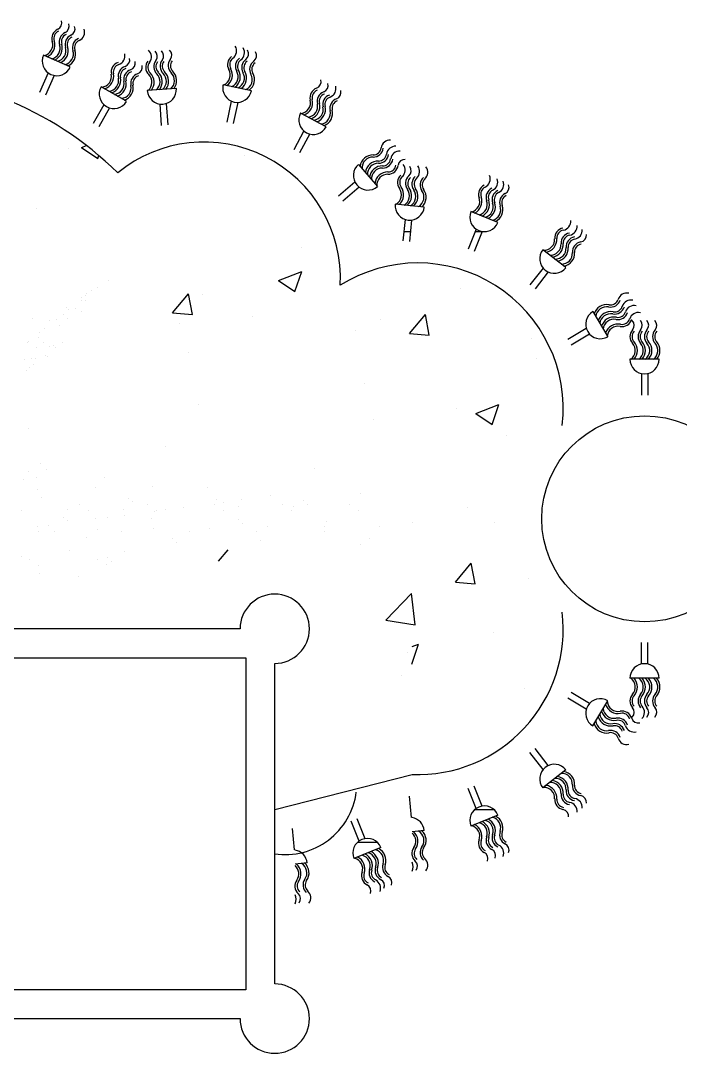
# Model space of a CAD drawing. Header units: inches. Extents: x 5.4 to 47.9, y 11.7 to 36.5.
# Drawn here: x 39.005 to 39.918, y 15.285 to 16.714 of the extents above; entities that cross this region are included whole.
import ezdxf

# ---------------------------------------------------------------- set-up
doc = ezdxf.new("R2010")
doc.units = ezdxf.units.IN
doc.header["$MEASUREMENT"] = 0
doc.layers.add('02', color=2, linetype='Continuous')

msp = doc.modelspace()

# ---------------------------------------------------------------- linework, layer by layer
at = {"layer": '02'}
for p, q in [((39.0736, 16.6501), (39.0367, 16.6665)), ((39.0432, 16.6421), (39.0311, 16.6149)), ((39.0515, 16.6385), (39.0393, 16.6112)), ((39.1515, 16.6026), (39.1166, 16.6228)), ((39.3248, 16.6171), (39.2853, 16.6255)), ((39.2207, 16.6203), (39.1805, 16.6175)), ((39.1205, 16.5978), (39.1056, 16.572)), ((39.1283, 16.5934), (39.1134, 16.5675)), ((39.1977, 16.5989), (39.1998, 16.5692)), ((39.2067, 16.5997), (39.2088, 16.5699)), ((39.2967, 16.603), (39.2906, 16.5738)), ((39.3056, 16.6012), (39.2994, 16.572)), ((39.4282, 16.5675), (39.3925, 16.5864)), ((39.3973, 16.5616), (39.3833, 16.5353)), ((39.4053, 16.5574), (39.3913, 16.5311)), ((39.0716, 16.5379), (39.0716, 16.5379)), ((39.0892, 16.5387), (39.0963, 16.5415)), ((39.0892, 16.5387), (39.112, 16.5234)), ((39.112, 16.5234), (39.1134, 16.5276)), ((39.3157, 16.5276), (39.3157, 16.5276)), ((39.4727, 16.5153), (39.499, 16.4847)), ((39.4679, 16.4908), (39.4453, 16.4713)), ((39.4737, 16.4839), (39.4512, 16.4645)), ((39.4121, 16.4662), (39.4121, 16.4662)), ((39.0271, 16.4547), (39.0271, 16.4547)), ((39.5639, 16.4561), (39.5237, 16.4603)), ((39.6658, 16.4349), (39.6283, 16.4501)), ((39.5375, 16.4391), (39.5343, 16.4095)), ((39.5464, 16.4382), (39.5433, 16.4085)), ((39.5357, 16.4225), (39.5448, 16.4225)), ((39.6357, 16.4258), (39.6245, 16.3982)), ((39.6441, 16.4226), (39.6329, 16.3949)), ((39.6344, 16.4225), (39.6499, 16.4225)), ((39.3939, 16.4007), (39.3939, 16.4007)), ((39.7598, 16.3724), (39.728, 16.3972)), ((39.3621, 16.3547), (39.3942, 16.3669)), ((39.3849, 16.3393), (39.3942, 16.3669)), ((39.7284, 16.3719), (39.7101, 16.3485)), ((39.7356, 16.3664), (39.7172, 16.3429)), ((39.1273, 16.355), (39.1273, 16.355)), ((39.3622, 16.3546), (39.3849, 16.3393)), ((39.4872, 16.3639), (39.4872, 16.3639)), ((39.0961, 16.3367), (39.0961, 16.3367)), ((39.1027, 16.3406), (39.1027, 16.3406)), ((39.1118, 16.3444), (39.1118, 16.3444)), ((39.2155, 16.3099), (39.2375, 16.3362)), ((39.2428, 16.3075), (39.2376, 16.3361)), ((39.6142, 16.3432), (39.6142, 16.3432)), ((39.0889, 16.3317), (39.0889, 16.3317)), ((39.0889, 16.3268), (39.0889, 16.3268)), ((39.0945, 16.3266), (39.0945, 16.3266)), ((39.095, 16.3335), (39.095, 16.3335)), ((39.2563, 16.3346), (39.2563, 16.3346)), ((39.0643, 16.308), (39.0643, 16.308)), ((39.0685, 16.3176), (39.0685, 16.3176)), ((39.072, 16.3144), (39.072, 16.3144)), ((39.0811, 16.3164), (39.0811, 16.3164)), ((39.0892, 16.3113), (39.0892, 16.3113)), ((39.2155, 16.3099), (39.2428, 16.3075)), ((39.5434, 16.2812), (39.5655, 16.3075)), ((39.5708, 16.2788), (39.5655, 16.3074)), ((39.7972, 16.3115), (39.8178, 16.2768)), ((39.0215, 16.3025), (39.0215, 16.3025)), ((39.0446, 16.2993), (39.0446, 16.2993)), ((39.0545, 16.3006), (39.0545, 16.3006)), ((39.0587, 16.2927), (39.0587, 16.2927)), ((39.07, 16.3026), (39.07, 16.3026)), ((39.2247, 16.2952), (39.2247, 16.2952)), ((39.3255, 16.3052), (39.3255, 16.3052)), ((39.5035, 16.3003), (39.5035, 16.3003)), ((39.0313, 16.2825), (39.0313, 16.2825)), ((39.0386, 16.2882), (39.0386, 16.2882)), ((39.4688, 16.2849), (39.4688, 16.2849)), ((39.5434, 16.2812), (39.5707, 16.2788)), ((39.7882, 16.2882), (39.7626, 16.2729)), ((39.7928, 16.2804), (39.7672, 16.2652)), ((39.0143, 16.2695), (39.0143, 16.2695)), ((39.0156, 16.2706), (39.0156, 16.2706)), ((39.0304, 16.2764), (39.0304, 16.2764)), ((39.0372, 16.2686), (39.0372, 16.2686)), ((39.0503, 16.2651), (39.0503, 16.2651)), ((39.0629, 16.2695), (39.0629, 16.2695)), ((39.7128, 16.2746), (39.7128, 16.2746)), ((39.027, 16.2614), (39.027, 16.2614)), ((39.0398, 16.2515), (39.0398, 16.2515)), ((39.0452, 16.2635), (39.0452, 16.2635)), ((39.0538, 16.2619), (39.0538, 16.2619)), ((39.2368, 16.2546), (39.2368, 16.2546)), ((39.0109, 16.2455), (39.0109, 16.2455)), ((39.0208, 16.2468), (39.0208, 16.2468)), ((39.0224, 16.2384), (39.0224, 16.2384)), ((39.0263, 16.2468), (39.0263, 16.2468)), ((39.0419, 16.2489), (39.0419, 16.2489)), ((39.7191, 16.246), (39.7191, 16.246)), ((39.889, 16.2456), (39.8486, 16.2456)), ((39.0131, 16.23), (39.0131, 16.23)), ((39.0168, 16.2339), (39.0168, 16.2339)), ((39.8645, 16.2259), (39.8645, 16.1961)), ((39.8735, 16.226), (39.8735, 16.1961)), ((39.4816, 16.2117), (39.4816, 16.2117)), ((39.2507, 16.1824), (39.2507, 16.1824)), ((39.6351, 16.1706), (39.6671, 16.1829)), ((39.6578, 16.1552), (39.6671, 16.1829)), ((39.6084, 16.1779), (39.6084, 16.1779)), ((39.6351, 16.1706), (39.6578, 16.1552)), ((39.016, 16.1503), (39.016, 16.1503)), ((39.4939, 16.1628), (39.4939, 16.1628)), ((39.6781, 16.1403), (39.6781, 16.1403)), ((39.2052, 16.1248), (39.2052, 16.1248)), ((39.032, 16.102), (39.032, 16.102)), ((39.0409, 16.0934), (39.0409, 16.0934)), ((39.4114, 16.0946), (39.4114, 16.0946)), ((39.0084, 16.0786), (39.0084, 16.0786)), ((39.0165, 16.0902), (39.0165, 16.0902)), ((39.0275, 16.082), (39.0275, 16.082)), ((39.121, 16.0821), (39.121, 16.0821)), ((39.0281, 16.065), (39.0281, 16.065)), ((39.1091, 16.0679), (39.1091, 16.0679)), ((39.1876, 16.0689), (39.1876, 16.0689)), ((39.2644, 16.0686), (39.2644, 16.0686)), ((39.0345, 16.0547), (39.0345, 16.0547)), ((39.1545, 16.0536), (39.1545, 16.0536)), ((39.2763, 16.051), (39.2763, 16.051)), ((39.3108, 16.0512), (39.3108, 16.0512)), ((39.3515, 16.0566), (39.3515, 16.0566)), ((39.3964, 16.0499), (39.3964, 16.0499)), ((39.4761, 16.0595), (39.4761, 16.0595)), ((39.0062, 16.0359), (39.0062, 16.0359)), ((39.0704, 16.0383), (39.0704, 16.0383)), ((39.087, 16.0441), (39.087, 16.0441)), ((39.0996, 16.036), (39.0996, 16.036)), ((39.1472, 16.0379), (39.1472, 16.0379)), ((39.1601, 16.0486), (39.1601, 16.0486)), ((39.1804, 16.0443), (39.1804, 16.0443)), ((39.1931, 16.0362), (39.1931, 16.0362)), ((39.2057, 16.0374), (39.2057, 16.0374)), ((39.23, 16.0406), (39.23, 16.0406)), ((39.2738, 16.0444), (39.2738, 16.0444)), ((39.2864, 16.048), (39.2864, 16.048)), ((39.2865, 16.0364), (39.2865, 16.0364)), ((39.3067, 16.0418), (39.3067, 16.0418)), ((39.3673, 16.0446), (39.3673, 16.0446)), ((39.3799, 16.0365), (39.3799, 16.0365)), ((39.3835, 16.0414), (39.3835, 16.0414)), ((39.4019, 16.0449), (39.4019, 16.0449)), ((39.4607, 16.0448), (39.4607, 16.0448)), ((39.4733, 16.0367), (39.4733, 16.0367)), ((39.6238, 16.0409), (39.6238, 16.0409)), ((39.0643, 16.0273), (39.0643, 16.0273)), ((39.0699, 16.0222), (39.0699, 16.0222)), ((39.1093, 16.0247), (39.1093, 16.0247)), ((39.1249, 16.0268), (39.1249, 16.0268)), ((39.1493, 16.03), (39.1493, 16.03)), ((39.1862, 16.0246), (39.1862, 16.0246)), ((39.19, 16.0353), (39.19, 16.0353)), ((39.3062, 16.0236), (39.3062, 16.0236)), ((39.0285, 16.0141), (39.0285, 16.0141)), ((39.03, 16.0072), (39.03, 16.0072)), ((39.0441, 16.0161), (39.0441, 16.0161)), ((39.0518, 16.0068), (39.0518, 16.0068)), ((39.111, 16.0101), (39.111, 16.0101)), ((39.1452, 16.007), (39.1452, 16.007)), ((39.1895, 16.0111), (39.1895, 16.0111)), ((39.2386, 16.0072), (39.2386, 16.0072)), ((39.2663, 16.0108), (39.2663, 16.0108)), ((39.3117, 16.0186), (39.3117, 16.0186)), ((39.332, 16.0074), (39.332, 16.0074)), ((39.3473, 16.0137), (39.3473, 16.0137)), ((39.4255, 16.0075), (39.4255, 16.0075)), ((39.4258, 16.0147), (39.4258, 16.0147)), ((39.428, 16.021), (39.428, 16.021)), ((39.5025, 16.0143), (39.5025, 16.0143)), ((39.5481, 16.0199), (39.5481, 16.0199)), ((39.6613, 16.0204), (39.6613, 16.0204)), ((39.096, 15.9983), (39.096, 15.9983)), ((39.216, 15.9973), (39.216, 15.9973)), ((39.3378, 15.9946), (39.3378, 15.9946)), ((39.4881, 15.9976), (39.4881, 15.9976)), ((39.0723, 15.9804), (39.0723, 15.9804)), ((39.149, 15.9801), (39.149, 15.9801)), ((39.2215, 15.9922), (39.2215, 15.9922)), ((39.2789, 15.966), (39.2924, 15.9821)), ((39.4762, 15.9898), (39.4762, 15.9898)), ((39.0058, 15.972), (39.0058, 15.972)), ((39.0178, 15.9688), (39.0178, 15.9688)), ((39.1112, 15.969), (39.1112, 15.969)), ((39.1258, 15.971), (39.1258, 15.971)), ((39.1314, 15.9659), (39.1314, 15.9659)), ((39.0304, 15.9607), (39.0304, 15.9607)), ((39.1239, 15.9609), (39.1239, 15.9609)), ((39.6069, 15.9373), (39.6289, 15.9636)), ((39.6342, 15.9349), (39.6289, 15.9635)), ((39.0318, 15.9494), (39.0318, 15.9494)), ((39.0849, 15.9445), (39.0849, 15.9445)), ((39.6069, 15.9373), (39.6342, 15.9349)), ((39.708, 15.9416), (39.708, 15.9416)), ((39.5106, 15.8844), (39.5462, 15.9215)), ((39.5513, 15.8781), (39.5462, 15.9215)), ((39.5106, 15.8844), (39.5513, 15.8781)), ((39.3089, 15.8726), (38.3207, 15.8726)), ((39.6592, 15.8675), (39.6592, 15.8675)), ((39.5466, 15.8237), (39.5558, 15.8513)), ((39.547, 15.8479), (39.5558, 15.8513)), ((39.8645, 15.8238), (39.8645, 15.8536)), ((39.8735, 15.8237), (39.8735, 15.8536)), ((39.541, 15.8401), (39.541, 15.8401)), ((38.3127, 15.8326), (39.3169, 15.8326)), ((39.3169, 15.8326), (39.3169, 15.3731)), ((39.3569, 15.3811), (39.3569, 15.8246)), ((39.5329, 15.8085), (39.5329, 15.8085)), ((39.889, 15.8041), (39.8486, 15.8041)), ((39.7024, 15.7894), (39.7024, 15.7894)), ((39.7928, 15.7693), (39.7672, 15.7845)), ((39.7882, 15.7615), (39.7626, 15.7767)), ((39.7972, 15.7381), (39.8178, 15.7728)), ((39.7356, 15.6832), (39.7172, 15.7068)), ((39.7284, 15.6778), (39.7101, 15.7012)), ((39.3569, 15.6225), (39.547, 15.6709)), ((39.7598, 15.6773), (39.728, 15.6525)), ((39.6357, 15.6239), (39.6245, 15.6515)), ((39.6441, 15.6271), (39.6329, 15.6548)), ((39.5464, 15.6115), (39.5433, 15.6412)), ((39.634, 15.6225), (39.6602, 15.6225)), ((39.4821, 15.5821), (39.4709, 15.6098)), ((39.6658, 15.6148), (39.6283, 15.5996)), ((39.3844, 15.5665), (39.3813, 15.5962)), ((39.4737, 15.5789), (39.4625, 15.6065)), ((39.5639, 15.5936), (39.547, 15.5918)), ((39.5038, 15.5698), (39.4663, 15.5546)), ((39.472, 15.5775), (39.4982, 15.5775)), ((39.4019, 15.5486), (39.385, 15.5468)), ((39.3169, 15.3731), (38.3127, 15.3731)), ((38.3207, 15.3331), (39.3089, 15.3331))]:
    msp.add_line(p, q, dxfattribs=at)
msp.add_circle((39.869, 16.0248), 0.1425, dxfattribs=at)
for centre, radius, start, end in [((39.0526, 16.711), 0.0095, 294.2378, 19.6741), ((39.0628, 16.7065), 0.0095, 294.2378, 19.6741), ((39.0622, 16.6896), 0.014, 114.2378, 197.7622), ((39.0622, 16.6896), 0.011, 114.2378, 197.7622), ((39.0725, 16.685), 0.014, 114.2378, 197.7622), ((39.0725, 16.685), 0.011, 114.2378, 197.7622), ((39.0806, 16.6814), 0.014, 114.2378, 197.7622), ((39.0709, 16.7029), 0.0095, 294.2378, 19.6741), ((39.0812, 16.6983), 0.0125, 294.2378, 19.6741), ((39.0346, 16.6807), 0.015, 282.328, 17.7622), ((39.0346, 16.6807), 0.018, 293.8106, 17.7622), ((39.0448, 16.6762), 0.015, 282.328, 17.7622), ((39.0448, 16.6762), 0.018, 293.8106, 17.7622), ((39.0806, 16.6814), 0.011, 114.2378, 197.7622), ((39.0908, 16.6769), 0.014, 114.2378, 197.7622), ((39.0908, 16.6769), 0.011, 114.2378, 197.7622), ((39.2916, 16.6724), 0.0125, 306.2378, 31.6741), ((39.0552, 16.6583), 0.0202, 156.0956, 335.9044), ((39.0529, 16.6726), 0.015, 282.328, 17.7622), ((39.0529, 16.6726), 0.018, 293.8106, 17.7622), ((39.0632, 16.668), 0.015, 282.328, 17.7622), ((39.0632, 16.668), 0.018, 293.8106, 17.7622), ((39.137, 16.6654), 0.0125, 288.2378, 13.6741), ((39.1736, 16.6642), 0.0125, 322.2378, 47.6741), ((39.1848, 16.665), 0.0095, 322.2378, 47.6741), ((39.1936, 16.6656), 0.0095, 322.2378, 47.6741), ((39.2048, 16.6664), 0.0095, 322.2378, 47.6741), ((39.3055, 16.6534), 0.014, 126.2378, 209.7622), ((39.3025, 16.67), 0.0125, 306.2378, 31.6741), ((39.3112, 16.6682), 0.0095, 306.2378, 31.6741), ((39.3222, 16.6659), 0.0095, 306.2378, 31.6741), ((39.1444, 16.6431), 0.014, 108.2378, 191.7622), ((39.1444, 16.6431), 0.011, 108.2378, 191.7622), ((39.1541, 16.6375), 0.014, 108.2378, 191.7622), ((39.1467, 16.6598), 0.0095, 288.2378, 13.6741), ((39.1544, 16.6554), 0.0095, 288.2378, 13.6741), ((39.1641, 16.6498), 0.0095, 288.2378, 13.6741), ((39.1922, 16.6498), 0.014, 142.2378, 225.7622), ((39.1922, 16.6498), 0.011, 142.2378, 225.7622), ((39.2034, 16.6506), 0.014, 142.2378, 225.7622), ((39.2034, 16.6506), 0.011, 142.2378, 225.7622), ((39.2122, 16.6512), 0.014, 142.2378, 225.7622), ((39.2122, 16.6512), 0.011, 142.2378, 225.7622), ((39.2234, 16.652), 0.014, 142.2378, 225.7622), ((39.2234, 16.652), 0.011, 142.2378, 225.7622), ((39.3055, 16.6534), 0.011, 126.2378, 209.7622), ((39.3164, 16.6511), 0.014, 126.2378, 209.7622), ((39.3164, 16.6511), 0.011, 126.2378, 209.7622), ((39.3251, 16.6492), 0.014, 126.2378, 209.7622), ((39.3251, 16.6492), 0.011, 126.2378, 209.7622), ((39.3361, 16.6469), 0.014, 126.2378, 209.7622), ((39.3361, 16.6469), 0.011, 126.2378, 209.7622), ((38.8088, 16.1687), 0.4707, 45.3639, 91.4313), ((39.1159, 16.6372), 0.015, 276.328, 11.7622), ((39.1159, 16.6372), 0.018, 287.8106, 11.7622), ((39.1541, 16.6375), 0.011, 108.2378, 191.7622), ((39.1618, 16.633), 0.014, 108.2378, 191.7622), ((39.1618, 16.633), 0.011, 108.2378, 191.7622), ((39.1715, 16.6274), 0.014, 108.2378, 191.7622), ((39.1715, 16.6274), 0.011, 108.2378, 191.7622), ((39.1719, 16.629), 0.015, 310.328, 45.7622), ((39.1719, 16.629), 0.018, 321.8106, 45.7622), ((39.1831, 16.6298), 0.015, 310.328, 45.7622), ((39.1831, 16.6298), 0.018, 321.8106, 45.7622), ((39.1919, 16.6304), 0.015, 310.328, 45.7622), ((39.1919, 16.6304), 0.018, 321.8106, 45.7622), ((39.2031, 16.6312), 0.015, 310.328, 45.7622), ((39.2031, 16.6312), 0.018, 321.8106, 45.7622), ((39.2802, 16.639), 0.015, 294.328, 29.7622), ((39.2802, 16.639), 0.018, 305.8106, 29.7622), ((39.2912, 16.6366), 0.015, 294.328, 29.7622), ((39.2912, 16.6366), 0.018, 305.8106, 29.7622), ((39.2999, 16.6348), 0.015, 294.328, 29.7622), ((39.2999, 16.6348), 0.018, 305.8106, 29.7622), ((39.3109, 16.6325), 0.015, 294.328, 29.7622), ((39.3109, 16.6325), 0.018, 305.8106, 29.7622), ((39.1341, 16.6127), 0.0202, 150.0956, 329.9044), ((39.1257, 16.6315), 0.015, 276.328, 11.7622), ((39.1257, 16.6315), 0.018, 287.8106, 11.7622), ((39.1333, 16.6271), 0.015, 276.328, 11.7622), ((39.1333, 16.6271), 0.018, 287.8106, 11.7622), ((39.143, 16.6215), 0.015, 276.328, 11.7622), ((39.143, 16.6215), 0.018, 287.8106, 11.7622), ((39.305, 16.6214), 0.0202, 168.0956, 347.9044), ((39.4115, 16.6297), 0.0095, 290.2378, 15.6741), ((39.4214, 16.6245), 0.0095, 290.2378, 15.6741), ((39.4292, 16.6203), 0.0125, 290.2378, 15.6741), ((39.2006, 16.6189), 0.0202, 184.0956, 3.9044), ((39.4196, 16.6077), 0.014, 110.2378, 193.7622), ((39.4196, 16.6077), 0.011, 110.2378, 193.7622), ((39.4295, 16.6024), 0.014, 110.2378, 193.7622), ((39.4295, 16.6024), 0.011, 110.2378, 193.7622), ((39.4373, 16.5982), 0.014, 110.2378, 193.7622), ((39.4373, 16.5982), 0.011, 110.2378, 193.7622), ((39.4391, 16.615), 0.0095, 290.2378, 15.6741), ((39.3914, 16.6007), 0.015, 278.328, 13.7622), ((39.3914, 16.6007), 0.018, 289.8106, 13.7622), ((39.4013, 16.5955), 0.015, 278.328, 13.7622), ((39.4013, 16.5955), 0.018, 289.8106, 13.7622), ((39.4091, 16.5913), 0.015, 278.328, 13.7622), ((39.4091, 16.5913), 0.018, 289.8106, 13.7622), ((39.4472, 16.593), 0.014, 110.2378, 193.7622), ((39.4472, 16.593), 0.011, 110.2378, 193.7622), ((39.4104, 16.577), 0.0202, 152.0956, 331.9044), ((39.419, 16.5861), 0.015, 278.328, 13.7622), ((39.419, 16.5861), 0.018, 289.8106, 13.7622), ((39.2589, 16.3573), 0.1889, 357.1816, 129.189), ((39.4933, 16.5395), 0.011, 268.9957, 352.5202), ((39.4933, 16.5395), 0.014, 268.9957, 352.5202), ((39.5167, 16.5365), 0.0125, 87.0839, 172.5202), ((39.524, 16.528), 0.0125, 87.0839, 172.5202), ((39.4928, 16.5105), 0.018, 88.9957, 172.9473), ((39.4928, 16.5105), 0.015, 88.9957, 184.43), ((39.5007, 16.531), 0.014, 268.9957, 352.5202), ((39.5007, 16.531), 0.011, 268.9957, 352.5202), ((39.5064, 16.5243), 0.014, 268.9957, 352.5202), ((39.5064, 16.5243), 0.011, 268.9957, 352.5202), ((39.5298, 16.5213), 0.0125, 87.0839, 172.5202), ((39.5371, 16.5128), 0.0095, 87.0839, 172.5202), ((39.4859, 16.5), 0.0202, 130.8536, 310.6623), ((39.5002, 16.502), 0.018, 88.9957, 172.9473), ((39.5002, 16.502), 0.015, 88.9957, 184.43), ((39.5059, 16.4953), 0.018, 88.9957, 172.9473), ((39.5059, 16.4953), 0.015, 88.9957, 184.43), ((39.5138, 16.5158), 0.014, 268.9957, 352.5202), ((39.5138, 16.5158), 0.011, 268.9957, 352.5202), ((39.525, 16.5076), 0.0125, 312.2378, 37.6741), ((39.5362, 16.5064), 0.0095, 312.2378, 37.6741), ((39.545, 16.5055), 0.0125, 312.2378, 37.6741), ((39.5562, 16.5043), 0.0125, 312.2378, 37.6741), ((39.5133, 16.4868), 0.018, 88.9957, 172.9473), ((39.5133, 16.4868), 0.015, 88.9957, 184.43), ((39.5408, 16.4902), 0.014, 132.2378, 215.7622), ((39.5408, 16.4902), 0.011, 132.2378, 215.7622), ((39.552, 16.489), 0.014, 132.2378, 215.7622), ((39.552, 16.489), 0.011, 132.2378, 215.7622), ((39.5608, 16.4881), 0.014, 132.2378, 215.7622), ((39.5608, 16.4881), 0.011, 132.2378, 215.7622), ((39.572, 16.4869), 0.014, 132.2378, 215.7622), ((39.572, 16.4869), 0.011, 132.2378, 215.7622), ((39.6426, 16.4951), 0.0125, 296.2378, 21.6741), ((39.653, 16.4909), 0.0125, 296.2378, 21.6741), ((39.5173, 16.4732), 0.015, 300.328, 35.7622), ((39.5173, 16.4732), 0.018, 311.8106, 35.7622), ((39.5284, 16.472), 0.015, 300.328, 35.7622), ((39.5284, 16.472), 0.018, 311.8106, 35.7622), ((39.5372, 16.4711), 0.015, 300.328, 35.7622), ((39.5372, 16.4711), 0.018, 311.8106, 35.7622), ((39.5484, 16.4699), 0.015, 300.328, 35.7622), ((39.5484, 16.4699), 0.018, 311.8106, 35.7622), ((39.653, 16.474), 0.014, 116.2378, 199.7622), ((39.653, 16.474), 0.011, 116.2378, 199.7622), ((39.6635, 16.4698), 0.014, 116.2378, 199.7622), ((39.6635, 16.4698), 0.011, 116.2378, 199.7622), ((39.6717, 16.4665), 0.014, 116.2378, 199.7622), ((39.6613, 16.4876), 0.0125, 296.2378, 21.6741), ((39.6717, 16.4834), 0.0095, 296.2378, 21.6741), ((39.6257, 16.4642), 0.015, 284.328, 19.7622), ((39.6257, 16.4642), 0.018, 295.8106, 19.7622), ((39.6361, 16.46), 0.015, 284.328, 19.7622), ((39.6361, 16.46), 0.018, 295.8106, 19.7622), ((39.6717, 16.4665), 0.011, 116.2378, 199.7622), ((39.6821, 16.4623), 0.014, 116.2378, 199.7622), ((39.6821, 16.4623), 0.011, 116.2378, 199.7622), ((39.5438, 16.4583), 0.0202, 174.0956, 353.9044), ((39.6471, 16.4425), 0.0202, 158.0956, 337.9044), ((39.6443, 16.4567), 0.015, 284.328, 19.7622), ((39.6443, 16.4567), 0.018, 295.8106, 19.7622), ((39.6547, 16.4525), 0.015, 284.328, 19.7622), ((39.6547, 16.4525), 0.018, 295.8106, 19.7622), ((39.7542, 16.4366), 0.0125, 280.2378, 5.6741), ((39.7584, 16.4134), 0.014, 100.2378, 183.7622), ((39.7584, 16.4134), 0.011, 100.2378, 183.7622), ((39.763, 16.4297), 0.0125, 280.2378, 5.6741), ((39.77, 16.4242), 0.0125, 280.2378, 5.6741), ((39.7294, 16.4115), 0.015, 268.328, 3.7622), ((39.7294, 16.4115), 0.018, 279.8106, 3.7622), ((39.7672, 16.4065), 0.014, 100.2378, 183.7622), ((39.7672, 16.4065), 0.011, 100.2378, 183.7622), ((39.7742, 16.4011), 0.014, 100.2378, 183.7622), ((39.7742, 16.4011), 0.011, 100.2378, 183.7622), ((39.783, 16.3942), 0.014, 100.2378, 183.7622), ((39.7788, 16.4173), 0.0095, 280.2378, 5.6741), ((39.7439, 16.3848), 0.0202, 142.0956, 321.9044), ((39.7382, 16.4046), 0.015, 268.328, 3.7622), ((39.7382, 16.4046), 0.018, 279.8106, 3.7622), ((39.7452, 16.3992), 0.015, 268.328, 3.7622), ((39.7452, 16.3992), 0.018, 279.8106, 3.7622), ((39.754, 16.3923), 0.015, 268.328, 3.7622), ((39.754, 16.3923), 0.018, 279.8106, 3.7622), ((39.783, 16.3942), 0.011, 100.2378, 183.7622), ((39.5548, 16.1775), 0.2014, 353.3388, 122.1681), ((39.8442, 16.3248), 0.0125, 77.0839, 162.5202), ((39.8162, 16.3033), 0.018, 78.9957, 162.9473), ((39.8217, 16.3318), 0.014, 258.9957, 342.5202), ((39.8217, 16.3318), 0.011, 258.9957, 342.5202), ((39.8499, 16.3151), 0.0125, 77.0839, 162.5202), ((39.8075, 16.2942), 0.0202, 120.8536, 300.6623), ((39.8162, 16.3033), 0.015, 78.9957, 174.43), ((39.8219, 16.2936), 0.018, 78.9957, 162.9473), ((39.8219, 16.2936), 0.015, 78.9957, 174.43), ((39.8275, 16.3222), 0.014, 258.9957, 342.5202), ((39.8275, 16.3222), 0.011, 258.9957, 342.5202), ((39.832, 16.3146), 0.014, 258.9957, 342.5202), ((39.832, 16.3146), 0.011, 258.9957, 342.5202), ((39.8544, 16.3075), 0.0125, 77.0839, 162.5202), ((39.8602, 16.2978), 0.0125, 77.0839, 162.5202), ((39.8264, 16.286), 0.018, 78.9957, 162.9473), ((39.8264, 16.286), 0.015, 78.9957, 174.43), ((39.8322, 16.2764), 0.018, 78.9957, 162.9473), ((39.8377, 16.3049), 0.014, 258.9957, 342.5202), ((39.8377, 16.3049), 0.011, 258.9957, 342.5202), ((39.845, 16.2927), 0.0095, 318.2378, 43.6741), ((39.8562, 16.2927), 0.0095, 318.2378, 43.6741), ((39.8651, 16.2927), 0.0095, 318.2378, 43.6741), ((39.8763, 16.2927), 0.0095, 318.2378, 43.6741), ((39.8322, 16.2764), 0.015, 78.9957, 174.43), ((39.8626, 16.277), 0.014, 138.2378, 221.7622), ((39.8626, 16.277), 0.011, 138.2378, 221.7622), ((39.8738, 16.277), 0.014, 138.2378, 221.7622), ((39.8738, 16.277), 0.011, 138.2378, 221.7622), ((39.8826, 16.277), 0.014, 138.2378, 221.7622), ((39.8826, 16.277), 0.011, 138.2378, 221.7622), ((39.8939, 16.277), 0.014, 138.2378, 221.7622), ((39.8939, 16.277), 0.011, 138.2378, 221.7622), ((39.8409, 16.2577), 0.015, 306.328, 41.7622), ((39.8409, 16.2577), 0.018, 317.8106, 41.7622), ((39.8521, 16.2577), 0.015, 306.328, 41.7622), ((39.8521, 16.2577), 0.018, 317.8106, 41.7622), ((39.861, 16.2577), 0.015, 306.328, 41.7622), ((39.861, 16.2577), 0.018, 317.8106, 41.7622), ((39.8722, 16.2577), 0.015, 306.328, 41.7622), ((39.8722, 16.2577), 0.018, 317.8106, 41.7622), ((39.8688, 16.2456), 0.0202, 180.0956, 359.9044), ((39.3569, 15.8726), 0.048, 270, 180), ((39.5548, 15.8722), 0.2014, 267.7858, 6.6612), ((39.8688, 15.8041), 0.0202, 0.0956, 179.9044), ((39.8409, 15.792), 0.015, 318.2378, 53.672), ((39.8409, 15.792), 0.018, 318.2378, 42.1894), ((39.8521, 15.792), 0.015, 318.2378, 53.672), ((39.8521, 15.792), 0.018, 318.2378, 42.1894), ((39.861, 15.792), 0.015, 318.2378, 53.672), ((39.861, 15.792), 0.018, 318.2378, 42.1894), ((39.8722, 15.792), 0.015, 318.2378, 53.672), ((39.8722, 15.792), 0.018, 318.2378, 42.1894), ((39.8626, 15.7727), 0.014, 138.2378, 221.7622), ((39.8626, 15.7727), 0.011, 138.2378, 221.7622), ((39.8738, 15.7727), 0.014, 138.2378, 221.7622), ((39.8738, 15.7727), 0.011, 138.2378, 221.7622), ((39.8826, 15.7727), 0.014, 138.2378, 221.7622), ((39.8826, 15.7727), 0.011, 138.2378, 221.7622), ((39.8939, 15.7727), 0.014, 138.2378, 221.7622), ((39.8939, 15.7727), 0.011, 138.2378, 221.7622), ((39.8075, 15.7555), 0.0202, 59.3377, 239.1464), ((39.8322, 15.7733), 0.018, 197.0527, 281.0043), ((39.8322, 15.7733), 0.015, 185.57, 281.0043), ((39.8562, 15.757), 0.0125, 316.3259, 41.7622), ((39.8219, 15.7561), 0.018, 197.0527, 281.0043), ((39.8219, 15.7561), 0.015, 185.57, 281.0043), ((39.8264, 15.7637), 0.018, 197.0527, 281.0043), ((39.8264, 15.7637), 0.015, 185.57, 281.0043), ((39.8377, 15.7448), 0.014, 17.4798, 101.0043), ((39.8377, 15.7448), 0.011, 17.4798, 101.0043), ((39.845, 15.757), 0.0095, 316.3259, 41.7622), ((39.8651, 15.757), 0.0095, 316.3259, 41.7622), ((39.8763, 15.757), 0.0095, 316.3259, 41.7622), ((39.8162, 15.7464), 0.018, 197.0527, 281.0043), ((39.8162, 15.7464), 0.015, 185.57, 281.0043), ((39.8275, 15.7275), 0.014, 17.4798, 101.0043), ((39.8275, 15.7275), 0.011, 17.4798, 101.0043), ((39.832, 15.7351), 0.014, 17.4798, 101.0043), ((39.832, 15.7351), 0.011, 17.4798, 101.0043), ((39.8544, 15.7422), 0.0125, 197.4798, 282.9161), ((39.8602, 15.7518), 0.0095, 197.4798, 282.9161), ((39.8217, 15.7179), 0.014, 17.4798, 101.0043), ((39.8217, 15.7179), 0.011, 17.4798, 101.0043), ((39.8442, 15.7249), 0.0125, 197.4798, 282.9161), ((39.7439, 15.6649), 0.0202, 38.0956, 217.9044), ((39.7452, 15.6505), 0.015, 356.2378, 91.672), ((39.7452, 15.6505), 0.018, 356.2378, 80.1894), ((39.754, 15.6574), 0.015, 356.2378, 91.672), ((39.754, 15.6574), 0.018, 356.2378, 80.1894), ((39.7294, 15.6382), 0.015, 356.2378, 91.672), ((39.7294, 15.6382), 0.018, 356.2378, 80.1894), ((39.7382, 15.6451), 0.015, 356.2378, 91.672), ((39.7382, 15.6451), 0.018, 356.2378, 80.1894), ((39.7742, 15.6486), 0.014, 176.2378, 259.7622), ((39.783, 15.6555), 0.014, 176.2378, 259.7622), ((39.783, 15.6555), 0.011, 176.2378, 259.7622), ((39.3717, 15.659), 0.0988, 261.344, 352.8495), ((39.7584, 15.6363), 0.014, 176.2378, 259.7622), ((39.7584, 15.6363), 0.011, 176.2378, 259.7622), ((39.7672, 15.6432), 0.014, 176.2378, 259.7622), ((39.7672, 15.6432), 0.011, 176.2378, 259.7622), ((39.7742, 15.6486), 0.011, 176.2378, 259.7622), ((39.77, 15.6255), 0.0125, 354.3259, 79.7622), ((39.7788, 15.6324), 0.0095, 354.3259, 79.7622), ((39.6471, 15.6072), 0.0202, 22.0956, 201.9044), ((39.7542, 15.6131), 0.0095, 354.3259, 79.7622), ((39.763, 15.62), 0.0125, 354.3259, 79.7622), ((39.5438, 15.5914), 0.0202, 6.0956, 80.7783), ((39.6443, 15.593), 0.015, 340.2378, 75.672), ((39.6443, 15.593), 0.018, 340.2378, 64.1894), ((39.6547, 15.5972), 0.015, 340.2378, 75.672), ((39.6547, 15.5972), 0.018, 340.2378, 64.1894), ((39.5484, 15.5798), 0.015, 324.2378, 59.672), ((39.5484, 15.5798), 0.018, 324.2378, 48.1894), ((39.6257, 15.5855), 0.015, 340.2378, 75.672), ((39.6257, 15.5855), 0.018, 340.2378, 64.1894), ((39.6361, 15.5897), 0.015, 340.2378, 75.672), ((39.6361, 15.5897), 0.018, 340.2378, 64.1894), ((39.4851, 15.5622), 0.0202, 22.0956, 201.9044), ((39.5372, 15.5786), 0.015, 324.2378, 49.4027), ((39.5372, 15.5786), 0.018, 324.2378, 48.1894), ((39.653, 15.5757), 0.014, 160.2378, 243.7622), ((39.653, 15.5757), 0.011, 160.2378, 243.7622), ((39.6635, 15.5799), 0.014, 160.2378, 243.7622), ((39.6635, 15.5799), 0.011, 160.2378, 243.7622), ((39.6717, 15.5832), 0.014, 160.2378, 243.7622), ((39.6717, 15.5832), 0.011, 160.2378, 243.7622), ((39.6821, 15.5874), 0.014, 160.2378, 243.7622), ((39.6821, 15.5874), 0.011, 160.2378, 243.7622), ((39.3818, 15.5464), 0.0202, 6.0956, 80.7783), ((39.4823, 15.548), 0.018, 340.2378, 64.1894), ((39.4927, 15.5522), 0.015, 340.2378, 75.672), ((39.4927, 15.5522), 0.018, 340.2378, 64.1894), ((39.5608, 15.5616), 0.014, 144.2378, 227.7622), ((39.5608, 15.5616), 0.011, 144.2378, 227.7622), ((39.572, 15.5628), 0.014, 144.2378, 227.7622), ((39.572, 15.5628), 0.011, 144.2378, 227.7622), ((39.653, 15.5588), 0.0095, 338.3259, 63.7622), ((39.6613, 15.5621), 0.0125, 338.3259, 63.7622), ((39.6717, 15.5663), 0.0095, 338.3259, 63.7622), ((39.4637, 15.5405), 0.015, 340.2378, 75.672), ((39.4637, 15.5405), 0.018, 340.2378, 64.1894), ((39.4741, 15.5447), 0.015, 340.2378, 75.672), ((39.4741, 15.5447), 0.018, 340.2378, 64.1894), ((39.4823, 15.548), 0.015, 340.2378, 75.672), ((39.5362, 15.5433), 0.0125, 329.9226, 30.0774), ((39.545, 15.5442), 0.0095, 322.3259, 47.7622), ((39.5562, 15.5454), 0.0125, 322.3259, 47.7622), ((39.6426, 15.5546), 0.0095, 338.3259, 63.7622), ((39.3752, 15.5336), 0.015, 324.2378, 49.4027), ((39.3752, 15.5336), 0.018, 324.2378, 48.1894), ((39.3864, 15.5348), 0.015, 324.2378, 59.672), ((39.3864, 15.5348), 0.018, 324.2378, 48.1894), ((39.491, 15.5307), 0.014, 160.2378, 243.7622), ((39.5015, 15.5349), 0.014, 160.2378, 243.7622), ((39.5015, 15.5349), 0.011, 160.2378, 243.7622), ((39.5097, 15.5382), 0.014, 160.2378, 243.7622), ((39.5097, 15.5382), 0.011, 160.2378, 243.7622), ((39.5201, 15.5424), 0.014, 160.2378, 243.7622), ((39.5201, 15.5424), 0.011, 160.2378, 243.7622), ((39.3988, 15.5166), 0.014, 144.2378, 227.7622), ((39.3988, 15.5166), 0.011, 144.2378, 227.7622), ((39.41, 15.5178), 0.014, 144.2378, 227.7622), ((39.41, 15.5178), 0.011, 144.2378, 227.7622), ((39.491, 15.5307), 0.011, 160.2378, 243.7622), ((39.491, 15.5138), 0.0125, 338.3259, 63.7622), ((39.4993, 15.5171), 0.0095, 338.3259, 63.7622), ((39.5097, 15.5213), 0.0095, 338.3259, 63.7622), ((39.3942, 15.5004), 0.0125, 322.3259, 47.7622), ((39.4806, 15.5096), 0.0095, 338.3259, 63.7622), ((39.3742, 15.4983), 0.0125, 329.9226, 30.0774), ((39.383, 15.4992), 0.0095, 322.3259, 47.7622), ((39.3569, 15.3331), 0.048, 180, 90)]:
    msp.add_arc(centre, radius, start, end, dxfattribs=at)

doc.saveas('drawing.dxf')
